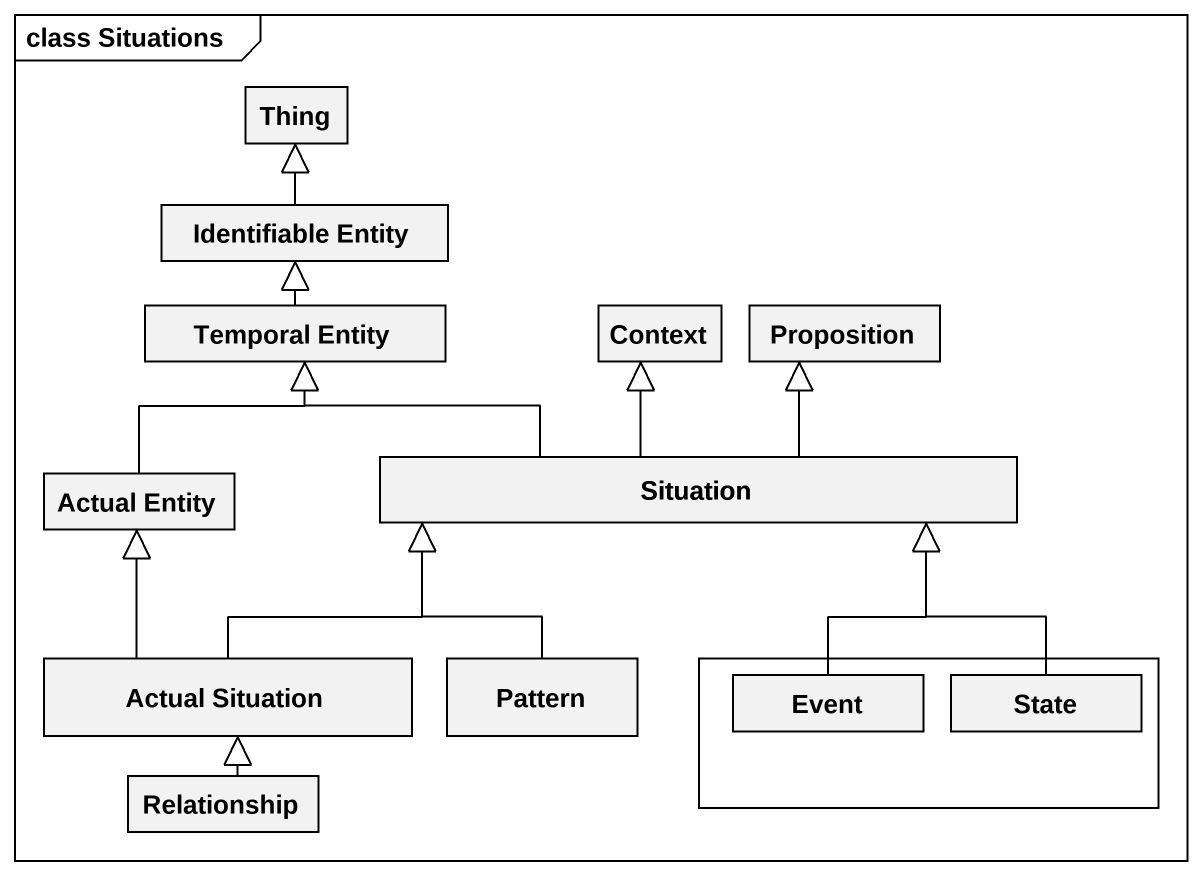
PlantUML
@startuml
mainframe class Situations
hide circle
hide empty members
class Thing
class "Identifiable Entity" as Identifiable_Entity
class "Temporal Entity" as Temporal_Entity
class Context
class Proposition
class Situation
class "Situation" as Situation_2
class "Actual Entity" as Actual_Entity
class "Actual Situation" as Actual_Situation
class Pattern
rectangle " " as rectangle1 {
  class Event
  class "State" as State_
}
class Relationship
Identifiable_Entity -up-|> Thing
Temporal_Entity -up-|> Identifiable_Entity
Situation -left-|> Temporal_Entity
Situation -up-|> Context
Situation -up-|> Proposition
Actual_Entity -up-|> Temporal_Entity
Actual_Situation -right-|> Situation
Actual_Situation -up-|> Actual_Entity
Pattern -up-|> Situation
Event -up-|> Situation_2
State_ -up-|> Situation_2
Relationship -up-|> Actual_Situation
@enduml
